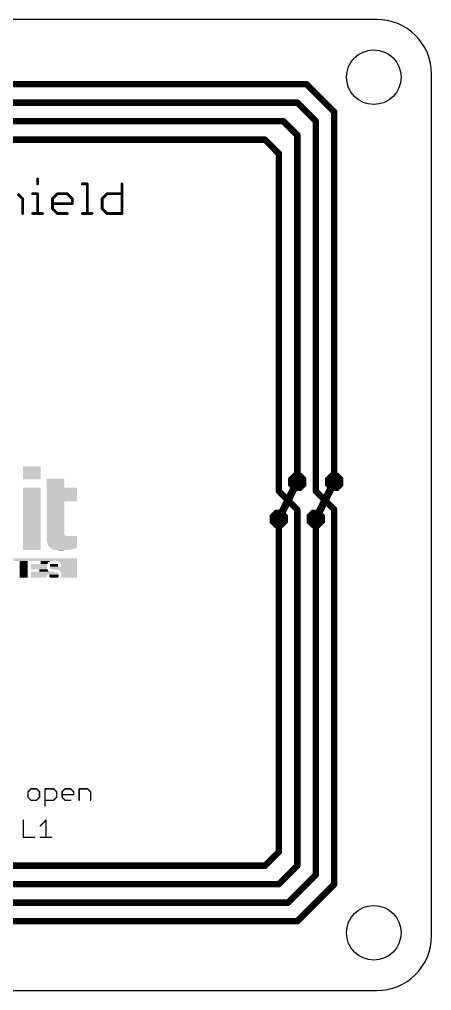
# Model space of a CAD drawing. Extents: x -16 to 117, y 0 to 53.
# Drawn here: x 94.8 to 117.5, y 0 to 53.3 of the extents above; entities that cross this region are included whole.
import ezdxf

# ---------------------------------------------------------------- set-up
doc = ezdxf.new("R2010")
doc.units = 0
for name, color, linetype in [('1', 12, 'CONTINUOUS'), ('16', 132, 'CONTINUOUS'), ('18', 110, 'CONTINUOUS'), ('20', 53, 'CONTINUOUS'), ('21', 53, 'CONTINUOUS')]:
    doc.layers.add(name, color=color, linetype=linetype)

# ---------------------------------------------------------------- blocks, each defined once
blk = doc.blocks.new('RECT')
blk.add_solid([(-0.5, -0.5), (0.5, -0.5), (-0.5, 0.5), (0.5, 0.5)])
blk = doc.blocks.new('OCTAGONV')
at = {"const_width": 0.5}
blk.add_lwpolyline([(-0.25, -0.1036), (-0.25, 0.1036), (-0.1036, 0.25), (0.1036, 0.25), (0.25, 0.1036), (0.25, -0.1036), (0.1036, -0.25), (-0.1036, -0.25), (-0.25, -0.1036), (-0.25, 0.1036)], dxfattribs=at)

msp = doc.modelspace()

# ---------------------------------------------------------------- linework, layer by layer
at = {"layer": '1', "const_width": 0.3556}
for points in [[(110.602, 49.784), (55.484, 49.784)], [(112.126, 48.26), (110.602, 49.784)], [(110.094, 48.768), (55.992, 48.768)], [(111.11, 47.752), (110.094, 48.768)], [(112.126, 27.94), (112.126, 48.26)], [(56.754, 47.752), (109.332, 47.752)], [(109.332, 47.752), (110.094, 46.99)], [(111.11, 27.432), (111.11, 47.752)], [(110.094, 46.99), (110.094, 27.94)], [(108.316, 46.736), (57.77, 46.736)], [(109.078, 45.974), (108.316, 46.736)], [(109.078, 27.432), (109.078, 45.974)], [(110.094, 26.416), (109.078, 27.432)], [(112.126, 26.416), (111.11, 27.432)], [(110.094, 6.858), (110.094, 26.416)], [(112.126, 5.842), (112.126, 26.416)], [(109.078, 25.908), (109.078, 7.62)], [(111.11, 6.35), (111.11, 25.908)], [(109.078, 7.62), (108.316, 6.858)], [(108.316, 6.858), (58.024, 6.858)], [(109.078, 5.842), (110.094, 6.858)], [(109.586, 4.826), (111.11, 6.35)], [(57.516, 5.842), (109.078, 5.842)], [(110.094, 3.81), (112.126, 5.842)], [(56.754, 4.826), (109.586, 4.826)], [(55.992, 3.81), (110.094, 3.81)]]:
    msp.add_lwpolyline(points, dxfattribs=at)
at = {"layer": '1', "const_width": 0.1778}
for points in [[(110.6649, 49.8469, 1), (110.5391, 49.7211)], [(110.602, 49.6951, 1), (110.602, 49.8729)], [(110.1569, 48.8309, 1), (110.0311, 48.7051)], [(110.094, 48.6791, 1), (110.094, 48.8569)], [(112.2149, 48.26, 1), (112.0371, 48.26)], [(112.0631, 48.1971, 1), (112.1889, 48.3229)], [(109.3949, 47.8149, 1), (109.2691, 47.6891)], [(109.332, 47.6631, 1), (109.332, 47.8409)], [(111.1989, 47.752, 1), (111.0211, 47.752)], [(111.0471, 47.6891, 1), (111.1729, 47.8149)], [(110.1829, 46.99, 1), (110.0051, 46.99)], [(110.0311, 46.9271, 1), (110.1569, 47.0529)], [(108.3789, 46.7989, 1), (108.2531, 46.6731)], [(108.316, 46.6471, 1), (108.316, 46.8249)], [(109.1669, 45.974, 1), (108.9891, 45.974)], [(109.0151, 45.9111, 1), (109.1409, 46.0369)], [(110.0051, 27.94, 1), (110.1829, 27.94)], [(112.0371, 27.94, 1), (112.2149, 27.94)], [(109.1409, 27.4949, 1), (109.0151, 27.3691)], [(108.9891, 27.432, 1), (109.1669, 27.432)], [(111.1729, 27.4949, 1), (111.0471, 27.3691)], [(111.0211, 27.432, 1), (111.1989, 27.432)], [(110.1829, 26.416, 1), (110.0051, 26.416)], [(110.0311, 26.3531, 1), (110.1569, 26.4789)], [(112.2149, 26.416, 1), (112.0371, 26.416)], [(112.0631, 26.3531, 1), (112.1889, 26.4789)], [(109.1669, 25.908, 1), (108.9891, 25.908)], [(111.1989, 25.908, 1), (111.0211, 25.908)], [(108.9891, 7.62, 1), (109.1669, 7.62)], [(109.1409, 7.5571, 1), (109.0151, 7.6829)], [(108.2531, 6.9209, 1), (108.3789, 6.7951)], [(108.316, 6.7691, 1), (108.316, 6.9469)], [(110.0051, 6.858, 1), (110.1829, 6.858)], [(110.1569, 6.7951, 1), (110.0311, 6.9209)], [(111.0211, 6.35, 1), (111.1989, 6.35)], [(111.1729, 6.2871, 1), (111.0471, 6.4129)], [(109.0151, 5.9049, 1), (109.1409, 5.7791)], [(109.078, 5.7531, 1), (109.078, 5.9309)], [(112.0371, 5.842, 1), (112.2149, 5.842)], [(112.1889, 5.7791, 1), (112.0631, 5.9049)], [(109.5231, 4.8889, 1), (109.6489, 4.7631)], [(109.586, 4.7371, 1), (109.586, 4.9149)], [(110.0311, 3.8729, 1), (110.1569, 3.7471)], [(110.094, 3.7211, 1), (110.094, 3.8989)]]:
    msp.add_lwpolyline(points, format="xyb", dxfattribs=at)
at = {"layer": '16', "const_width": 0.4064}
for points in [[(110.094, 27.94), (109.078, 25.908)], [(111.11, 25.908), (112.126, 27.94)]]:
    msp.add_lwpolyline(points, dxfattribs=at)
at = {"layer": '16', "const_width": 0.2032}
for points in [[(110.1849, 27.8946, 1), (110.0031, 27.9854)], [(112.2169, 27.8946, 1), (112.0351, 27.9854)], [(108.9871, 25.9534, 1), (109.1689, 25.8626)], [(111.0191, 25.9534, 1), (111.2009, 25.8626)]]:
    msp.add_lwpolyline(points, format="xyb", dxfattribs=at)
at = {"layer": '20'}
for p, q in [((114.46, 53.34), (3, 53.34)), ((117.475, 3), (117.475, 50.34)), ((3, 0), (114.46, 0))]:
    msp.add_line(p, q, dxfattribs=at)
for centre in [(114.3, 50.165), (114.3, 3.175)]:
    msp.add_circle(centre, 1.5, dxfattribs=at)
for centre, start, end in [((114.4676, 50.3326), 0.141, 90.1448), ((114.4676, 3.0074), 269.8552, 359.859)]:
    msp.add_arc(centre, 3.0074, start, end, dxfattribs=at)
at = {"layer": '21'}
for points, const_width in [([(95.8233, 44.5784), (95.8233, 44.3072)], 0.1524), ([(98.2807, 44.3072), (98.5519, 44.3072)], 0.1524), ([(98.5519, 44.3072), (98.5519, 42.6802)], 0.1524), ([(100.4568, 44.3072), (100.4568, 42.6802)], 0.1524), ([(94.7285, 43.7649), (94.9996, 43.4937)], 0.1524), ([(95.5521, 43.7649), (95.8233, 43.7649)], 0.1524), ([(95.8233, 43.7649), (95.8233, 42.6802)], 0.1524), ([(96.6436, 43.4937), (96.9147, 43.7649)], 0.1524), ([(96.9147, 43.7649), (97.4571, 43.7649)], 0.1524), ([(97.4571, 43.7649), (97.7282, 43.4937)], 0.1524), ([(99.3722, 43.4937), (99.6433, 43.7649)], 0.1524), ([(99.6433, 43.7649), (100.4568, 43.7649)], 0.1524), ([(94.9996, 43.4937), (94.9996, 42.6802)], 0.1524), ([(96.6436, 42.9514), (96.6436, 43.4937)], 0.1524), ([(97.7282, 43.2225), (96.6436, 43.2225)], 0.1524), ([(97.7282, 43.4937), (97.7282, 43.2225)], 0.1524), ([(99.3722, 42.9514), (99.3722, 43.4937)], 0.1524), ([(95.5521, 42.6802), (96.0945, 42.6802)], 0.1524), ([(96.9147, 42.6802), (96.6436, 42.9514)], 0.1524), ([(97.4571, 42.6802), (96.9147, 42.6802)], 0.1524), ([(98.2807, 42.6802), (98.8231, 42.6802)], 0.1524), ([(99.6433, 42.6802), (99.3722, 42.9514)], 0.1524), ([(100.4568, 42.6802), (99.6433, 42.6802)], 0.1524), ([(95.4598, 11.0792), (95.303, 10.9224)], 0.0762), ([(95.303, 10.9224), (95.303, 10.6089)], 0.0762), ([(95.7733, 11.0792), (95.4598, 11.0792)], 0.0762), ([(95.9301, 10.9224), (95.7733, 11.0792)], 0.0762), ([(95.9301, 10.6089), (95.9301, 10.9224)], 0.0762), ([(96.2385, 10.1386), (96.2385, 11.0792)], 0.0762), ([(96.2385, 11.0792), (96.7088, 11.0792)], 0.0762), ([(96.7088, 11.0792), (96.8656, 10.9224)], 0.0762), ([(96.8656, 10.9224), (96.8656, 10.6089)], 0.0762), ([(97.1741, 10.9224), (97.3308, 11.0792)], 0.0762), ([(97.1741, 10.6089), (97.1741, 10.9224)], 0.0762), ([(97.8011, 10.7656), (97.1741, 10.7656)], 0.0762), ([(97.3308, 11.0792), (97.6444, 11.0792)], 0.0762), ([(97.6444, 11.0792), (97.8011, 10.9224)], 0.0762), ([(97.8011, 10.9224), (97.8011, 10.7656)], 0.0762), ([(98.1096, 10.4521), (98.1096, 11.0792)], 0.0762), ([(98.1096, 11.0792), (98.5799, 11.0792)], 0.0762), ([(98.5799, 11.0792), (98.7366, 10.9224)], 0.0762), ([(98.7366, 10.9224), (98.7366, 10.4521)], 0.0762), ([(95.303, 10.6089), (95.4598, 10.4521)], 0.0762), ([(95.4598, 10.4521), (95.7733, 10.4521)], 0.0762), ([(95.7733, 10.4521), (95.9301, 10.6089)], 0.0762), ([(96.7088, 10.4521), (96.2385, 10.4521)], 0.0762), ([(96.8656, 10.6089), (96.7088, 10.4521)], 0.0762), ([(97.3308, 10.4521), (97.1741, 10.6089)], 0.0762), ([(97.6444, 10.4521), (97.3308, 10.4521)], 0.0762), ([(95.0365, 9.3607), (95.0365, 8.4201)], 0.0762), ([(95.972, 9.0472), (96.2855, 9.3607)], 0.0762), ([(96.2855, 9.3607), (96.2855, 8.4201)], 0.0762), ([(95.0365, 8.4201), (95.6635, 8.4201)], 0.0762), ([(95.972, 8.4201), (96.5991, 8.4201)], 0.0762)]:
    msp.add_lwpolyline(points, dxfattribs=dict(at, const_width=const_width))
for points, const_width in [([(95.8614, 44.5784, 1), (95.7852, 44.5784)], 0.0762), ([(95.7852, 44.3072, 1), (95.8614, 44.3072)], 0.0762), ([(98.2807, 44.3453, 1), (98.2807, 44.2691)], 0.0762), ([(98.59, 44.3072, 1), (98.5138, 44.3072)], 0.0762), ([(98.5519, 44.2691, 1), (98.5519, 44.3453)], 0.0762), ([(100.4949, 44.3072, 1), (100.4187, 44.3072)], 0.0762), ([(95.5521, 43.803, 1), (95.5521, 43.7268)], 0.0762), ([(95.8614, 43.7649, 1), (95.7852, 43.7649)], 0.0762), ([(95.8233, 43.7268, 1), (95.8233, 43.803)], 0.0762), ([(96.9147, 43.803, 1), (96.9147, 43.7268)], 0.0762), ([(96.9417, 43.7379, 1), (96.8878, 43.7918)], 0.0762), ([(97.484, 43.7918, 1), (97.4301, 43.7379)], 0.0762), ([(97.4571, 43.7268, 1), (97.4571, 43.803)], 0.0762), ([(99.6433, 43.803, 1), (99.6433, 43.7268)], 0.0762), ([(99.6703, 43.7379, 1), (99.6164, 43.7918)], 0.0762), ([(100.4568, 43.7268, 1), (100.4568, 43.803)], 0.0762), ([(95.0377, 43.4937, 1), (94.9615, 43.4937)], 0.0762), ([(94.9727, 43.4668, 1), (95.0266, 43.5206)], 0.0762), ([(96.6817, 43.4937, 1), (96.6055, 43.4937)], 0.0762), ([(96.6166, 43.5206, 1), (96.6705, 43.4668)], 0.0762), ([(96.6436, 43.2606, 1), (96.6436, 43.1844)], 0.0762), ([(97.7663, 43.4937, 1), (97.6901, 43.4937)], 0.0762), ([(97.6901, 43.2225, 1), (97.7663, 43.2225)], 0.0762), ([(97.7013, 43.4668, 1), (97.7552, 43.5206)], 0.0762), ([(97.7282, 43.1844, 1), (97.7282, 43.2606)], 0.0762), ([(99.4103, 43.4937, 1), (99.3341, 43.4937)], 0.0762), ([(99.3452, 43.5206, 1), (99.3991, 43.4668)], 0.0762), ([(94.9615, 42.6802, 1), (95.0377, 42.6802)], 0.0762), ([(95.5521, 42.7183, 1), (95.5521, 42.6421)], 0.0762), ([(95.7852, 42.6802, 1), (95.8614, 42.6802)], 0.0762), ([(96.0945, 42.6421, 1), (96.0945, 42.7183)], 0.0762), ([(96.6705, 42.9783, 1), (96.6166, 42.9244)], 0.0762), ([(96.6055, 42.9514, 1), (96.6817, 42.9514)], 0.0762), ([(96.9147, 42.7183, 1), (96.9147, 42.6421)], 0.0762), ([(96.8878, 42.6533, 1), (96.9417, 42.7071)], 0.0762), ([(97.4571, 42.6421, 1), (97.4571, 42.7183)], 0.0762), ([(98.2807, 42.7183, 1), (98.2807, 42.6421)], 0.0762), ([(98.5138, 42.6802, 1), (98.59, 42.6802)], 0.0762), ([(98.8231, 42.6421, 1), (98.8231, 42.7183)], 0.0762), ([(99.3991, 42.9783, 1), (99.3452, 42.9244)], 0.0762), ([(99.3341, 42.9514, 1), (99.4103, 42.9514)], 0.0762), ([(99.6433, 42.7183, 1), (99.6433, 42.6421)], 0.0762), ([(99.6164, 42.6533, 1), (99.6703, 42.7071)], 0.0762), ([(100.4187, 42.6802, 1), (100.4949, 42.6802)], 0.0762), ([(100.4568, 42.6421, 1), (100.4568, 42.7183)], 0.0762), ([(95.2896, 10.9359, 1), (95.3165, 10.9089)], 0.0381), ([(95.3221, 10.9224, 1), (95.284, 10.9224)], 0.0381), ([(95.4598, 11.0982, 1), (95.4598, 11.0601)], 0.0381), ([(95.4733, 11.0657, 1), (95.4463, 11.0926)], 0.0381), ([(95.7868, 11.0926, 1), (95.7599, 11.0657)], 0.0381), ([(95.7733, 11.0601, 1), (95.7733, 11.0982)], 0.0381), ([(95.9491, 10.9224, 1), (95.911, 10.9224)], 0.0381), ([(95.9166, 10.9089, 1), (95.9436, 10.9359)], 0.0381), ([(96.2385, 11.0982, 1), (96.2385, 11.0601)], 0.0381), ([(96.2576, 11.0792, 1), (96.2195, 11.0792)], 0.0381), ([(96.7223, 11.0926, 1), (96.6954, 11.0657)], 0.0381), ([(96.7088, 11.0601, 1), (96.7088, 11.0982)], 0.0381), ([(96.8847, 10.9224, 1), (96.8466, 10.9224)], 0.0381), ([(96.8521, 10.9089, 1), (96.8791, 10.9359)], 0.0381), ([(97.1606, 10.9359, 1), (97.1875, 10.9089)], 0.0381), ([(97.1931, 10.9224, 1), (97.155, 10.9224)], 0.0381), ([(97.1741, 10.7847, 1), (97.1741, 10.7466)], 0.0381), ([(97.3308, 11.0982, 1), (97.3308, 11.0601)], 0.0381), ([(97.3443, 11.0657, 1), (97.3174, 11.0926)], 0.0381), ([(97.6578, 11.0926, 1), (97.6309, 11.0657)], 0.0381), ([(97.6444, 11.0601, 1), (97.6444, 11.0982)], 0.0381), ([(97.8202, 10.9224, 1), (97.7821, 10.9224)], 0.0381), ([(97.7821, 10.7656, 1), (97.8202, 10.7656)], 0.0381), ([(97.7877, 10.9089, 1), (97.8146, 10.9359)], 0.0381), ([(97.8011, 10.7466, 1), (97.8011, 10.7847)], 0.0381), ([(98.1286, 11.0792, 1), (98.0905, 11.0792)], 0.0381), ([(98.1096, 11.0982, 1), (98.1096, 11.0601)], 0.0381), ([(98.5933, 11.0926, 1), (98.5664, 11.0657)], 0.0381), ([(98.5799, 11.0601, 1), (98.5799, 11.0982)], 0.0381), ([(98.7557, 10.9224, 1), (98.7176, 10.9224)], 0.0381), ([(98.7232, 10.9089, 1), (98.7501, 10.9359)], 0.0381), ([(95.3165, 10.6223, 1), (95.2896, 10.5954)], 0.0381), ([(95.284, 10.6089, 1), (95.3221, 10.6089)], 0.0381), ([(95.4598, 10.4711, 1), (95.4598, 10.433)], 0.0381), ([(95.4463, 10.4386, 1), (95.4733, 10.4656)], 0.0381), ([(95.7599, 10.4656, 1), (95.7868, 10.4386)], 0.0381), ([(95.7733, 10.433, 1), (95.7733, 10.4711)], 0.0381), ([(95.911, 10.6089, 1), (95.9491, 10.6089)], 0.0381), ([(95.9436, 10.5954, 1), (95.9166, 10.6223)], 0.0381), ([(96.2385, 10.4711, 1), (96.2385, 10.433)], 0.0381), ([(96.2195, 10.1386, 1), (96.2576, 10.1386)], 0.0381), ([(96.6954, 10.4656, 1), (96.7223, 10.4386)], 0.0381), ([(96.7088, 10.433, 1), (96.7088, 10.4711)], 0.0381), ([(96.8466, 10.6089, 1), (96.8847, 10.6089)], 0.0381), ([(96.8791, 10.5954, 1), (96.8521, 10.6223)], 0.0381), ([(97.1875, 10.6223, 1), (97.1606, 10.5954)], 0.0381), ([(97.155, 10.6089, 1), (97.1931, 10.6089)], 0.0381), ([(97.3308, 10.4711, 1), (97.3308, 10.433)], 0.0381), ([(97.3174, 10.4386, 1), (97.3443, 10.4656)], 0.0381), ([(97.6444, 10.433, 1), (97.6444, 10.4711)], 0.0381), ([(98.0905, 10.4521, 1), (98.1286, 10.4521)], 0.0381), ([(98.7176, 10.4521, 1), (98.7557, 10.4521)], 0.0381), ([(95.0555, 9.3607, 1), (95.0174, 9.3607)], 0.0381), ([(95.9585, 9.0606, 1), (95.9855, 9.0337)], 0.0381), ([(96.3046, 9.3607, 1), (96.2665, 9.3607)], 0.0381), ([(96.299, 9.3472, 1), (96.272, 9.3742)], 0.0381), ([(95.0365, 8.4391, 1), (95.0365, 8.401)], 0.0381), ([(95.0174, 8.4201, 1), (95.0555, 8.4201)], 0.0381), ([(95.6635, 8.401, 1), (95.6635, 8.4391)], 0.0381), ([(95.972, 8.4391, 1), (95.972, 8.401)], 0.0381), ([(96.2665, 8.4201, 1), (96.3046, 8.4201)], 0.0381), ([(96.5991, 8.401, 1), (96.5991, 8.4391)], 0.0381)]:
    msp.add_lwpolyline(points, format="xyb", dxfattribs=dict(at, const_width=const_width))

# ---------------------------------------------------------------- block references
at = {"layer": '18', "xscale": 1.008, "yscale": 1.008}
for p in [(110.094, 27.94), (110.094, 27.94), (112.126, 27.94), (112.126, 27.94), (109.078, 25.908), (109.078, 25.908), (111.11, 25.908), (111.11, 25.908)]:
    msp.add_blockref('OCTAGONV', p, dxfattribs=at)
at = {"layer": '21', "yscale": 0.0254}
for p, xscale in [((95.5073, 28.782), 0.9652), ((95.5073, 28.7566), 0.9652), ((95.5073, 28.7312), 0.9652), ((95.5073, 28.7058), 0.9652), ((95.5073, 28.6804), 0.9652), ((95.5073, 28.655), 0.9652), ((95.5073, 28.6296), 0.9652), ((95.5073, 28.6042), 0.9652), ((95.5073, 28.5788), 0.9652), ((95.5073, 28.5534), 0.9652), ((95.5073, 28.528), 0.9652), ((95.5073, 28.5026), 0.9652), ((95.5073, 28.4772), 0.9652), ((95.5073, 28.4518), 0.9652), ((95.5073, 28.4264), 0.9652), ((95.5073, 28.401), 0.9652), ((95.5073, 28.3756), 0.9652), ((95.5073, 28.3502), 0.9652), ((95.5073, 28.3248), 0.9652), ((95.5073, 28.2994), 0.9652), ((95.5073, 28.274), 0.9652), ((95.5073, 28.2486), 0.9652), ((95.5073, 28.2232), 0.9652), ((95.5073, 28.1978), 0.9652), ((95.5073, 28.1724), 0.9652), ((95.5073, 28.147), 0.9652), ((95.5073, 28.1216), 0.9652), ((95.5073, 28.0962), 0.9652), ((96.8027, 28.0962), 0.9652), ((96.8027, 28.0708), 0.9652), ((96.8027, 28.0454), 0.9652), ((96.8027, 28.02), 0.9652), ((96.8027, 27.9946), 0.9652), ((96.8027, 27.9692), 0.9652), ((96.8027, 27.9438), 0.9652), ((96.8027, 27.9184), 0.9652), ((96.8027, 27.893), 0.9652), ((96.8027, 27.8676), 0.9652), ((96.8027, 27.8422), 0.9652), ((96.8027, 27.8168), 0.9652), ((96.8027, 27.7914), 0.9652), ((96.8027, 27.766), 0.9652), ((96.8027, 27.7406), 0.9652), ((95.5073, 27.6136), 0.9652), ((95.5073, 27.5882), 0.9652), ((95.5073, 27.5628), 0.9652), ((95.5073, 27.5374), 0.9652), ((95.5073, 27.512), 0.9652), ((95.5073, 27.4866), 0.9652), ((95.5073, 27.4612), 0.9652), ((95.5073, 27.4358), 0.9652), ((95.5073, 27.4104), 0.9652), ((95.5073, 27.385), 0.9652), ((95.5073, 27.3596), 0.9652), ((95.5073, 27.3342), 0.9652), ((95.5073, 27.3088), 0.9652), ((95.5073, 27.2834), 0.9652), ((95.5073, 27.258), 0.9652), ((95.5073, 27.2326), 0.9652), ((95.5073, 27.2072), 0.9652), ((96.8027, 27.7152), 0.9652), ((96.8027, 27.6898), 0.9652), ((96.8027, 27.6644), 0.9652), ((96.8027, 27.639), 0.9652), ((97.1583, 27.6136), 1.6764), ((97.1583, 27.5882), 1.6764), ((97.1583, 27.5628), 1.6764), ((97.1583, 27.5374), 1.6764), ((97.1583, 27.512), 1.6764), ((97.1583, 27.4866), 1.6764), ((97.1583, 27.4612), 1.6764), ((97.1583, 27.4358), 1.6764), ((97.1583, 27.4104), 1.6764), ((97.1583, 27.385), 1.6764), ((97.1583, 27.3596), 1.6764), ((97.1583, 27.3342), 1.6764), ((97.1583, 27.3088), 1.6764), ((97.1583, 27.2834), 1.6764), ((97.1583, 27.258), 1.6764), ((97.1583, 27.2326), 1.6764), ((97.1583, 27.2072), 1.6764), ((95.5073, 27.1818), 0.9652), ((95.5073, 27.1564), 0.9652), ((95.5073, 27.131), 0.9652), ((95.5073, 27.1056), 0.9652), ((95.5073, 27.0802), 0.9652), ((95.5073, 27.0548), 0.9652), ((95.5073, 27.0294), 0.9652), ((95.5073, 27.004), 0.9652), ((95.5073, 26.9786), 0.9652), ((95.5073, 26.9532), 0.9652), ((95.5073, 26.9278), 0.9652), ((95.5073, 26.9024), 0.9652), ((95.5073, 26.877), 0.9652), ((95.5073, 26.8516), 0.9652), ((95.5073, 26.8262), 0.9652), ((95.5073, 26.8008), 0.9652), ((95.5073, 26.7754), 0.9652), ((95.5073, 26.75), 0.9652), ((95.5073, 26.7246), 0.9652), ((95.5073, 26.6992), 0.9652), ((95.5073, 26.6738), 0.9652), ((97.1583, 27.1818), 1.6764), ((97.1583, 27.1564), 1.6764), ((97.1583, 27.131), 1.6764), ((97.1583, 27.1056), 1.6764), ((97.1583, 27.0802), 1.6764), ((97.1583, 27.0548), 1.6764), ((97.1583, 27.0294), 1.6764), ((97.1583, 27.004), 1.6764), ((97.1583, 26.9786), 1.6764), ((97.1583, 26.9532), 1.6764), ((97.1583, 26.9278), 1.6764), ((97.1583, 26.9024), 1.6764), ((97.1583, 26.877), 1.6764), ((96.8027, 26.8516), 0.9652), ((96.8027, 26.8262), 0.9652), ((96.8027, 26.8008), 0.9652), ((96.8027, 26.7754), 0.9652), ((96.8027, 26.75), 0.9652), ((96.8027, 26.7246), 0.9652), ((96.8027, 26.6992), 0.9652), ((96.8027, 26.6738), 0.9652), ((95.5073, 26.6484), 0.9652), ((95.5073, 26.623), 0.9652), ((95.5073, 26.5976), 0.9652), ((95.5073, 26.5722), 0.9652), ((95.5073, 26.5468), 0.9652), ((95.5073, 26.5214), 0.9652), ((95.5073, 26.496), 0.9652), ((95.5073, 26.4706), 0.9652), ((95.5073, 26.4452), 0.9652), ((95.5073, 26.4198), 0.9652), ((95.5073, 26.3944), 0.9652), ((95.5073, 26.369), 0.9652), ((95.5073, 26.3436), 0.9652), ((95.5073, 26.3182), 0.9652), ((95.5073, 26.2928), 0.9652), ((95.5073, 26.2674), 0.9652), ((95.5073, 26.242), 0.9652), ((95.5073, 26.2166), 0.9652), ((95.5073, 26.1912), 0.9652), ((95.5073, 26.1658), 0.9652), ((95.5073, 26.1404), 0.9652), ((96.8027, 26.6484), 0.9652), ((96.8027, 26.623), 0.9652), ((96.8027, 26.5976), 0.9652), ((96.8027, 26.5722), 0.9652), ((96.8027, 26.5468), 0.9652), ((96.8027, 26.5214), 0.9652), ((96.8027, 26.496), 0.9652), ((96.8027, 26.4706), 0.9652), ((96.8027, 26.4452), 0.9652), ((96.8027, 26.4198), 0.9652), ((96.8027, 26.3944), 0.9652), ((96.8027, 26.369), 0.9652), ((96.8027, 26.3436), 0.9652), ((96.8027, 26.3182), 0.9652), ((96.8027, 26.2928), 0.9652), ((96.8027, 26.2674), 0.9652), ((96.8027, 26.242), 0.9652), ((96.8027, 26.2166), 0.9652), ((96.8027, 26.1912), 0.9652), ((96.8027, 26.1658), 0.9652), ((96.8027, 26.1404), 0.9652), ((95.5073, 26.115), 0.9652), ((95.5073, 26.0896), 0.9652), ((95.5073, 26.0642), 0.9652), ((95.5073, 26.0388), 0.9652), ((95.5073, 26.0134), 0.9652), ((95.5073, 25.988), 0.9652), ((95.5073, 25.9626), 0.9652), ((95.5073, 25.9372), 0.9652), ((95.5073, 25.9118), 0.9652), ((95.5073, 25.8864), 0.9652), ((95.5073, 25.861), 0.9652), ((95.5073, 25.8356), 0.9652), ((95.5073, 25.8102), 0.9652), ((95.5073, 25.7848), 0.9652), ((95.5073, 25.7594), 0.9652), ((95.5073, 25.734), 0.9652), ((95.5073, 25.7086), 0.9652), ((95.5073, 25.6832), 0.9652), ((95.5073, 25.6578), 0.9652), ((95.5073, 25.6324), 0.9652), ((95.5073, 25.607), 0.9652), ((96.8027, 26.115), 0.9652), ((96.8027, 26.0896), 0.9652), ((96.8027, 26.0642), 0.9652), ((96.8027, 26.0388), 0.9652), ((96.8027, 26.0134), 0.9652), ((96.8027, 25.988), 0.9652), ((96.8027, 25.9626), 0.9652), ((96.8027, 25.9372), 0.9652), ((96.8027, 25.9118), 0.9652), ((96.8027, 25.8864), 0.9652), ((96.8027, 25.861), 0.9652), ((96.8027, 25.8356), 0.9652), ((96.8027, 25.8102), 0.9652), ((96.8027, 25.7848), 0.9652), ((96.8027, 25.7594), 0.9652), ((96.8027, 25.734), 0.9652), ((96.8027, 25.7086), 0.9652), ((96.8027, 25.6832), 0.9652), ((96.8027, 25.6578), 0.9652), ((96.8027, 25.6324), 0.9652), ((96.8027, 25.607), 0.9652), ((95.5073, 25.5816), 0.9652), ((95.5073, 25.5562), 0.9652), ((95.5073, 25.5308), 0.9652), ((95.5073, 25.5054), 0.9652), ((95.5073, 25.48), 0.9652), ((95.5073, 25.4546), 0.9652), ((95.5073, 25.4292), 0.9652), ((95.5073, 25.4038), 0.9652), ((95.5073, 25.3784), 0.9652), ((95.5073, 25.353), 0.9652), ((95.5073, 25.3276), 0.9652), ((95.5073, 25.3022), 0.9652), ((95.5073, 25.2768), 0.9652), ((95.5073, 25.2514), 0.9652), ((95.5073, 25.226), 0.9652), ((95.5073, 25.2006), 0.9652), ((95.5073, 25.1752), 0.9652), ((95.5073, 25.1498), 0.9652), ((95.5073, 25.1244), 0.9652), ((95.5073, 25.099), 0.9652), ((95.5073, 25.0736), 0.9652), ((96.8027, 25.5816), 0.9652), ((96.8027, 25.5562), 0.9652), ((96.8027, 25.5308), 0.9652), ((96.8027, 25.5054), 0.9652), ((96.8027, 25.48), 0.9652), ((96.8027, 25.4546), 0.9652), ((96.8027, 25.4292), 0.9652), ((96.8027, 25.4038), 0.9652), ((96.8027, 25.3784), 0.9652), ((96.8027, 25.353), 0.9652), ((96.8027, 25.3276), 0.9652), ((96.8027, 25.3022), 0.9652), ((96.8027, 25.2768), 0.9652), ((96.8027, 25.2514), 0.9652), ((96.8027, 25.226), 0.9652), ((96.8027, 25.2006), 0.9652), ((96.8027, 25.1752), 0.9652), ((96.8027, 25.1498), 0.9652), ((96.8027, 25.1244), 0.9652), ((96.8154, 25.099), 0.9906), ((96.8154, 25.0736), 0.9906), ((95.5073, 25.0482), 0.9652), ((95.5073, 25.0228), 0.9652), ((95.5073, 24.9974), 0.9652), ((95.5073, 24.972), 0.9652), ((95.5073, 24.9466), 0.9652), ((95.5073, 24.9212), 0.9652), ((95.5073, 24.8958), 0.9652), ((95.5073, 24.8704), 0.9652), ((95.5073, 24.845), 0.9652), ((95.5073, 24.8196), 0.9652), ((95.5073, 24.7942), 0.9652), ((95.5073, 24.7688), 0.9652), ((95.5073, 24.7434), 0.9652), ((95.5073, 24.718), 0.9652), ((95.5073, 24.6926), 0.9652), ((95.5073, 24.6672), 0.9652), ((95.5073, 24.6418), 0.9652), ((95.5073, 24.6164), 0.9652), ((95.5073, 24.591), 0.9652), ((95.5073, 24.5656), 0.9652), ((95.5073, 24.5402), 0.9652), ((96.8154, 25.0482), 0.9906), ((96.8281, 25.0228), 1.016), ((96.8408, 24.9974), 1.0414), ((96.8789, 24.972), 1.1176), ((97.1583, 24.9466), 1.6764), ((97.1583, 24.9212), 1.6764), ((97.1583, 24.8958), 1.6764), ((97.1583, 24.8704), 1.6764), ((97.1583, 24.845), 1.6764), ((97.1583, 24.8196), 1.6764), ((97.1583, 24.7942), 1.6764), ((97.1583, 24.7688), 1.6764), ((97.1583, 24.7434), 1.6764), ((97.171, 24.718), 1.651), ((97.171, 24.6926), 1.651), ((97.171, 24.6672), 1.651), ((97.171, 24.6418), 1.651), ((97.171, 24.6164), 1.651), ((97.1837, 24.591), 1.6256), ((97.1837, 24.5656), 1.6256), ((97.1837, 24.5402), 1.6256), ((95.5073, 24.5148), 0.9652), ((95.5073, 24.4894), 0.9652), ((95.5073, 24.464), 0.9652), ((95.5073, 24.4386), 0.9652), ((95.5073, 24.4132), 0.9652), ((95.5073, 24.3878), 0.9652), ((95.5073, 24.3624), 0.9652), ((95.5073, 24.337), 0.9652), ((95.5073, 24.3116), 0.9652), ((95.5073, 24.2862), 0.9652), ((95.5073, 24.2608), 0.9652), ((95.5073, 24.2354), 0.9652), ((95.5073, 24.21), 0.9652), ((97.1837, 24.5148), 1.6256), ((97.1964, 24.4894), 1.6002), ((97.1964, 24.464), 1.6002), ((97.2091, 24.4386), 1.5748), ((97.2218, 24.4132), 1.5494), ((97.2218, 24.3878), 1.5494), ((97.2345, 24.3624), 1.524), ((97.2599, 24.337), 1.4732), ((97.2599, 24.3116), 1.4732), ((97.2345, 24.2862), 1.3208), ((97.2091, 24.2608), 1.1684), ((97.2091, 24.2354), 1.0668), ((97.1583, 24.21), 0.8128), ((97.1075, 24.1846), 0.3048), ((87.392, 23.7274), 21.209), ((87.392, 23.702), 21.209), ((87.392, 23.6766), 21.209), ((87.392, 23.6512), 21.209), ((87.392, 23.6258), 21.209), ((87.392, 23.6004), 21.209), ((95.0628, 23.575), 0.4318), ((95.0628, 23.5496), 0.4318), ((95.0628, 23.5242), 0.4318), ((95.0628, 23.4988), 0.4318), ((95.0628, 23.4734), 0.4318), ((96.2439, 23.575), 0.508), ((96.2185, 23.5496), 0.4572), ((96.1931, 23.5242), 0.4064), ((96.1804, 23.4988), 0.381), ((96.1804, 23.4734), 0.381), ((97.4758, 23.575), 1.0414), ((97.5012, 23.5496), 0.9906), ((97.5266, 23.5242), 0.9398), ((97.5266, 23.4988), 0.9398), ((97.5393, 23.4734), 0.9144), ((95.0628, 23.448), 0.4318), ((95.0628, 23.4226), 0.4318), ((95.0628, 23.3972), 0.4318), ((95.0628, 23.3718), 0.4318), ((95.0628, 23.3464), 0.4318), ((95.0628, 23.321), 0.4318), ((95.0628, 23.2956), 0.4318), ((95.0628, 23.2702), 0.4318), ((95.0628, 23.2448), 0.4318), ((95.0628, 23.2194), 0.4318), ((95.0628, 23.194), 0.4318), ((95.0628, 23.1686), 0.4318), ((95.0628, 23.1432), 0.4318), ((95.0628, 23.1178), 0.4318), ((95.0628, 23.0924), 0.4318), ((95.0628, 23.067), 0.4318), ((95.0628, 23.0416), 0.4318), ((95.0628, 23.0162), 0.4318), ((95.0628, 22.9908), 0.4318), ((95.0628, 22.9654), 0.4318), ((95.0628, 22.94), 0.4318), ((95.9137, 23.4226), 0.9144), ((95.901, 23.3972), 0.889), ((95.901, 23.3718), 0.889), ((95.901, 23.3464), 0.889), ((95.901, 23.321), 0.889), ((95.901, 23.2956), 0.889), ((95.901, 23.2702), 0.889), ((95.901, 23.2448), 0.889), ((95.901, 23.2194), 0.889), ((95.901, 23.194), 0.889), ((95.901, 23.1686), 0.889), ((95.9137, 23.1432), 0.9144), ((96.1042, 22.9908), 1.2954), ((96.1804, 22.9654), 1.4478), ((96.2058, 22.94), 1.4986), ((96.1423, 23.1178), 0.4572), ((96.1423, 23.0924), 0.4572), ((96.155, 23.067), 0.4826), ((96.155, 23.0416), 0.4826), ((96.1931, 23.0162), 0.5588), ((96.1804, 23.448), 0.381), ((96.7265, 23.4226), 0.4572), ((96.7265, 23.3972), 0.4572), ((96.7265, 23.3718), 0.4572), ((96.7265, 23.3464), 0.4572), ((96.7265, 23.321), 0.4572), ((96.7265, 23.2956), 0.4572), ((97.2472, 23.2702), 1.4986), ((97.2472, 23.2448), 1.4986), ((97.2472, 23.2194), 1.4986), ((97.2472, 23.194), 1.4986), ((97.2599, 23.1686), 1.4732), ((97.298, 23.1432), 1.397), ((97.3869, 23.1178), 1.2192), ((97.5012, 23.0924), 0.9906), ((97.5266, 23.067), 0.9398), ((97.5393, 23.448), 0.9144), ((97.5393, 23.0416), 0.9144), ((97.552, 23.4226), 0.889), ((97.552, 23.3972), 0.889), ((97.552, 23.3718), 0.889), ((97.552, 23.3464), 0.889), ((97.552, 23.321), 0.889), ((97.552, 23.2956), 0.889), ((97.552, 23.0162), 0.889), ((97.552, 22.9908), 0.889), ((97.552, 22.9654), 0.889), ((97.552, 22.94), 0.889), ((95.0628, 22.9146), 0.4318), ((95.0628, 22.8892), 0.4318), ((95.0628, 22.8638), 0.4318), ((95.0628, 22.8384), 0.4318), ((95.0628, 22.813), 0.4318), ((95.0628, 22.7876), 0.4318), ((95.0628, 22.7622), 0.4318), ((95.0628, 22.7368), 0.4318), ((95.0628, 22.7114), 0.4318), ((95.0628, 22.686), 0.4318), ((96.2058, 22.9146), 1.4986), ((96.2185, 22.8892), 1.524), ((96.2185, 22.8638), 1.524), ((95.8883, 22.8384), 0.8636), ((95.8883, 22.813), 0.8636), ((95.8883, 22.7876), 0.8636), ((95.8883, 22.7622), 0.8636), ((95.8883, 22.7368), 0.8636), ((95.901, 22.7114), 0.889), ((95.901, 22.686), 0.889), ((96.7265, 22.8384), 0.508), ((96.7265, 22.813), 0.508), ((96.7265, 22.7876), 0.508), ((96.7265, 22.7622), 0.508), ((96.7265, 22.7368), 0.508), ((96.7138, 22.7114), 0.4826), ((96.7265, 22.686), 0.4572), ((97.552, 22.9146), 0.889), ((97.552, 22.8892), 0.889), ((97.552, 22.7876), 0.889), ((97.552, 22.7622), 0.889), ((97.552, 22.7368), 0.889), ((97.552, 22.7114), 0.889), ((97.552, 22.686), 0.889), ((97.5647, 22.8638), 0.8636), ((97.5647, 22.8384), 0.8636), ((97.5647, 22.813), 0.8636)]:
    msp.add_blockref('RECT', p, dxfattribs=dict(at, xscale=xscale))

doc.saveas('drawing.dxf')
